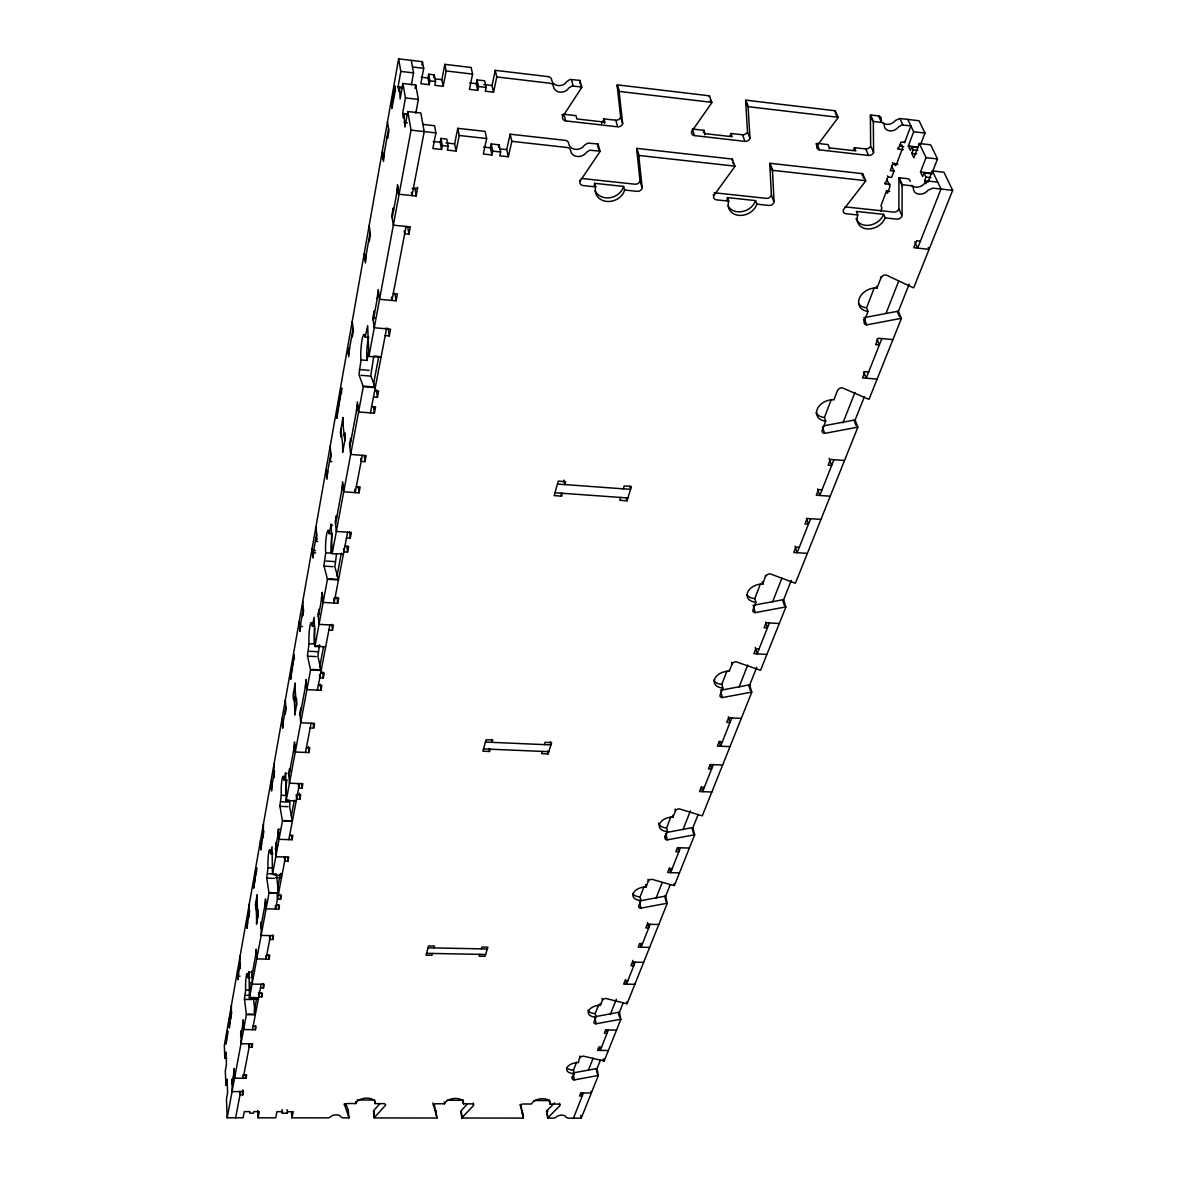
<?xml version="1.0" encoding="UTF-8"?>
<svg xmlns="http://www.w3.org/2000/svg" width="1177" height="1177" viewBox="0 0 1177 1177"><rect width="100%" height="100%" fill="white"/><g stroke="black" fill="none" stroke-linecap="round" stroke-linejoin="round"><path stroke-width="1.5" d="M901.523 214.832L898.89 208.962L898.948 178.801A4.399 3.413 -30.2 0 1 899.169 177.742L907.423 178.669A4.37 3.384 -30.2 0 1 910.189 181.493M899.169 177.742L902.362 184.745A4.414 3.413 -30.1 0 0 902.126 185.804L902.053 216.009A4.325 3.325 -28.9 0 1 896.8 219.143L885.148 217.907A15.124 11.726 -28.3 0 1 866.861 228.868A15.124 11.726 -28.3 0 1 857.827 214.979L856.326 211.433L883.603 214.361L885.148 217.907M253.32 997.331L255.321 1014.809L246.376 1014.692L227.19 1117.782L243.095 1117.797L244.316 1111.603L249.936 1111.603L249.627 1113.162L253.408 1113.162L253.717 1111.618L259.323 1111.618L258.057 1117.812L275.668 1117.826L276.992 1111.647L282.583 1111.662L282.245 1113.207L287.35 1113.221L287.688 1111.677L293.25 1111.677L291.867 1117.841L327.603 1117.885A2.795 1.515 -6 0 0 329.957 1117.267L331.428 1116.061A5.561 3.016 -6.1 0 1 336.96 1114.869A5.561 3.016 -6.1 0 1 340.815 1116.87L342.345 1117.826L348.907 1117.9A2.781 1.501 -6.3 0 0 348.907 1117.473L344.243 1103.894M227.632 1035.083C228.588 1016.295 223.601 1066.053 227.485 1031.655M253.614 884.133L253.658 888.12L256.63 867.817L253.805 887.635M290.66 675.024L290.66 679.291L294.382 654.75L290.66 675.024L290.925 678.57M336.916 413.804L336.887 418.365L341.727 387.969L336.916 413.804L337.313 417.32M391.867 103.547L391.882 108.49L395.384 90.158L395.222 86.053L391.867 103.547L392.427 106.901M380.98 357.087L368.916 356.454L367.68 325.632L365.208 337.181A14.256 2.119 -85.9 0 0 362.045 340.035A14.256 2.119 -85.9 0 0 361.045 359.912L358.97 374.654L363.281 386.674L332.179 553.778L343.301 553.881M319.467 644.834L317.893 656.207L321.159 670.493L310.551 669.963L307.418 655.663L309.065 643.701A12.403 1.677 -87.1 0 1 309.934 626.223A12.403 1.677 -87.1 0 1 312.302 626.032L314.95 626.179M336.475 554.485L334.871 566.784L338.476 579.967L327.427 579.29L323.94 565.622L325.72 552.793A12.962 1.81 -86.7 0 1 326.618 534.549A12.962 1.81 -86.7 0 1 329.236 533.578L332.002 533.755M881.632 120.76A8.445 6.679 -32.3 0 1 881.249 118.745A4.208 3.34 -31.9 0 0 878.557 115.934L870.583 114.993L873.54 121.481A4.252 3.384 -31.9 0 0 873.334 122.54L873.599 152.392A4.178 3.296 -30.5 0 1 868.567 155.482L819.53 149.876A4.178 3.354 -29.7 0 1 816.941 145.904L837.612 118.318A4.237 3.413 -31.2 0 0 838.127 117.303L835.287 110.785L745.806 100.148L748.322 106.68A4.252 3.531 -29.5 0 0 748.16 107.754L749.955 138.224A4.178 3.443 -28 0 1 744.967 141.372L694.489 135.605A4.178 3.502 -26.6 0 1 691.635 131.544L711.364 103.414A4.237 3.56 -28.4 0 0 711.85 102.37L709.481 95.823L617.337 84.862L619.352 91.438A4.267 3.678 -25.4 0 0 619.234 92.527L622.662 123.644A4.193 3.59 -23.7 0 1 617.719 126.836L565.74 120.907A4.193 3.649 -21.3 0 1 562.606 116.758L581.35 88.054A4.252 3.722 -23.3 0 0 581.776 86.995L579.908 80.419L570.139 79.418L566.931 81.448A8.474 7.459 -22.6 0 1 559.31 85.627A8.474 7.459 -22.6 0 1 552.278 81.772L551.263 78.565A4.237 3.737 -21.7 0 0 548.35 76.667L495.267 70.34L496.797 76.946L493.546 92.159L485.292 91.203L486.101 87.407L484.6 80.786L477.038 79.889L478.509 86.524L477.715 90.32L469.432 89.349L472.565 74.092L471.124 67.472L444.832 64.352L446.171 70.958L443.185 86.289L434.843 85.318L435.564 81.507L434.269 74.857L428.663 74.195L429.929 80.845L429.208 84.67L420.836 83.699L423.705 68.31L422.455 61.69L398.62 58.85L224.321 1045.397L224.836 1058.329L226.896 1058.344M229.294 1025.697L231.707 1012.132M237.901 977.263L240.446 962.918M246.993 926.049L249.686 910.88M260.911 847.602L263.839 831.109M271.387 788.605L274.506 771.082M282.524 725.871L285.834 707.215M299.723 629.048L303.357 608.568M312.758 555.618L316.642 533.711M326.72 476.994L330.884 453.498M348.466 354.468L353.1 328.383M365.135 260.617L370.137 232.443M383.143 159.175L388.557 128.676M238.504 973.835L238.004 979.573L237.577 970.334M300.591 624.163L299.914 631.431L299.135 621.927M315.436 550.512L313.685 550.409L312.979 558.001L312.111 548.526M317.687 541.508L315.922 541.391L316.863 536.094L315.98 526.619M331.943 461.678L330.119 461.546L331.134 455.867L330.149 446.421M224.836 1058.329L225.955 1052.047L226.455 1064.391L225.322 1070.658L225.91 1085.371L227.043 1079.118L227.588 1092.874L226.455 1099.112L227.19 1117.782M403.137 87.951L399.518 87.525L398.826 91.379L398.047 86.877L400.813 71.414L398.62 58.85M415.79 113.227L418.365 99.412L415.731 84.95L402.917 83.464L400.121 98.971L399.518 87.525M256.042 907.084L255.703 908.968L255.453 904.201L257.145 894.726L257.072 901.405M293.956 697.225L293.529 699.55L293.161 694.71L295.265 682.984L295.221 690.193M341.462 434.122L340.933 437.094L340.388 432.268L343.066 417.394L343.081 425.191M407.33 114.64L404.108 114.272L403.402 118.141L402.608 113.492L405.432 97.926L402.917 83.464M256.615 917.486L256.542 924.21L258.263 914.764L257.998 909.924L257.645 911.822M294.765 707.804L294.721 715.057L296.854 703.346L296.472 698.432L296.045 700.786M342.639 444.656L342.639 452.512L345.361 437.609L344.802 432.724L344.258 435.711M411.435 192.366L411.979 195.603L424.22 131.603L420.836 112.992L407.801 111.521L404.932 127.131L404.108 114.272M250.142 977.69L247.906 977.646A10.461 1.162 -88.2 0 0 246.361 975.424A10.461 1.162 -88.2 0 0 245.64 990.019L244.463 998.949L246.376 1014.692M247.906 977.646L249.083 971.702L249.406 997.566C248.847 999.508 259.072 999.641 258.41 997.699M273.005 853.678L270.622 853.619A11.123 1.339 -87.8 0 0 268.797 852.133A11.123 1.339 -87.8 0 0 268.032 867.743L266.693 877.704L269.018 893.108L249.421 998.346M270.622 853.619L272.049 846.763L272.461 873.599C271.916 875.585 282.774 875.879 282.083 873.864M287.379 780.189L284.098 780.057A11.52 1.442 -87.6 0 0 282.097 779.086A11.52 1.442 -87.6 0 0 281.303 795.299L279.876 805.877L282.436 820.987L272.49 874.393M284.098 780.057L285.643 772.627L286.188 800.816L296.148 800.787M312.302 626.032L314.112 617.278L314.921 646.526L325.602 646.703M329.236 533.578L331.208 523.986L332.179 553.778M411.347 84.921L413.539 72.915L411.259 60.351M415.098 88.393L415.731 84.95M248.935 1043.558L249.127 1047.192L252.04 1047.221L252.687 1043.852L240.976 1043.749L241.153 1030.64L241.256 1033.068M242.624 1025.682L243.153 1019.826L243.61 1029.566L255.424 1029.698L256.086 1026.27L253.129 1026.226M277.757 836.023L278.36 829.314L279.994 829.373M328.883 630.136L332.473 630.342L333.474 625.149L319.041 624.34L318.114 614.247L319.085 609.024L319.32 611.54M321.424 600.138L322.174 592.311L323.131 602.403L337.696 603.257L338.726 597.931L335.077 597.725M385.217 335.563L389.278 335.916L390.573 329.207L374.257 327.75L372.903 317.864L374.154 311.096L374.492 313.568M231.766 1084.385L234.252 1070.952M240.638 1036.451L243.271 1022.254M251.701 976.733L256.365 951.531M260.72 927.976L265.649 901.376M275.3 849.25L278.537 831.815M288.924 775.672L294.706 744.452M300.12 715.204L306.255 682.042M318.349 616.763L322.41 594.826M335.548 523.897L342.89 484.218M349.804 446.922L357.661 404.447M373.241 320.321L378.508 291.896M392.221 217.863L397.929 186.981M309.065 643.701L314.333 643.981L314.95 640.626M325.72 552.793L331.193 553.146L332.385 546.761M361.045 359.912L366.974 360.412L369.004 349.51M421.822 65.103L422.455 61.69M286.188 800.816L310.551 669.963M314.921 646.526L327.427 579.29M368.916 356.454L411.038 130.132L407.801 111.521M373.727 356.454L370.755 375.64L375.257 387.645L363.281 386.674M429.208 84.67L427.942 78.02L428.663 74.195M254.07 1011.985L256.718 998.111M280.435 873.422L277.698 887.782L277.993 892.254M291.396 815.793L294.353 800.228M323.41 647.482L320.026 665.285L320.438 669.831M337.005 576.039L341.374 553.102M378.759 356.557L373.683 383.216L374.08 386.203M433.783 77.402L434.269 74.857M235.621 1117.782L240.623 1091.638M249.759 1043.822L243.183 1078.25L243.006 1074.63M252.466 1029.669L261.162 984.252M270.46 935.597L265.973 959.093L265.781 955.812M285.481 857.033L275.536 909.056L275.33 905.746M288.821 839.628L299.532 783.588M305.49 752.427L311.081 723.237M317.407 690.134L329.869 624.943M347.612 532.195L334.062 603.036L333.606 598.505M362.31 455.308L355.189 492.575L354.807 489.22M370.431 412.892L386.497 328.839M406.08 226.455L391.941 300.444L391.455 297.148M239.843 1091.211L240.005 1094.816L242.859 1094.831L243.418 1090.446M233.649 1074.204L234.149 1068.554L234.561 1078.206L246.052 1078.264L246.67 1075.013L243.801 1074.998M258.528 992.373L258.763 996.787L261.765 996.831L262.456 993.27L259.44 993.226M260.47 987.841L263.486 987.886L264.178 984.296L252.069 984.104L252.231 970.657L252.364 973.114M255.674 955.238L256.233 949.074L256.763 958.917L269.033 959.152L269.754 955.43L266.679 955.371M269.562 936.436L269.739 939.408L272.829 939.467L273.564 935.671L261.147 935.406L261.294 921.694L261.426 924.166M264.928 905.29L265.502 898.904L266.09 908.821L278.684 909.13L279.449 905.201L276.286 905.128M277.139 894.726L277.419 899.199L280.582 899.287L281.347 895.314L278.184 895.241M284.393 856.665L284.702 861.167L287.924 861.255L288.718 857.121L275.786 856.738L275.904 842.6L276.065 845.086L277.684 845.145M278.36 829.314L279.023 839.319L292.073 839.731L292.896 835.508L289.63 835.405M296.236 794.578L296.575 799.095L299.885 799.212L300.738 794.813L297.413 794.696M298.34 783.529L298.678 788.046L302.018 788.178L302.886 783.72L289.468 783.22L288.748 773.171L289.571 768.684L289.748 771.2M293.853 749.058L294.515 741.951L295.28 752L308.889 752.574L309.786 747.954L306.373 747.807M310.169 727.96L313.612 728.107L314.524 723.384L300.724 722.766L299.929 712.703L300.797 707.936L301.003 710.452M305.358 686.941L306.049 679.541L306.888 689.619L320.909 690.296L321.851 685.397L318.349 685.22M319.497 674.789L319.761 677.82L323.278 677.996L324.234 673.038L320.703 672.861M343.537 548.82L343.846 551.851L347.568 552.087L348.642 546.511L344.92 546.275M346.524 537.845L350.275 538.095L351.364 532.445L336.342 531.46L335.283 521.382L336.342 515.703L336.607 518.204M341.816 490.073L342.625 481.717L343.728 491.765L359 492.839L360.133 486.969L356.307 486.69M360.795 458.339L361.162 461.355L365.017 461.649L366.194 455.602L350.672 454.44L349.51 444.42L350.643 438.33L350.923 440.831M356.499 410.729L357.367 401.96L358.588 411.95L374.374 413.201L375.581 406.904L371.638 406.595M373.447 397.076L377.42 397.399L378.656 391.014L374.669 390.69M377.228 298.781L378.155 289.439L379.553 299.296L396.06 300.812L397.385 293.912L393.25 293.529M404.226 230.81L404.682 233.737L408.919 234.164L410.317 226.881L393.353 225.175L391.838 215.435L393.206 208.094L393.574 210.521M396.546 194.47L397.546 184.568L399.106 194.264L416.275 196.044L417.511 187.32M443.185 86.289L441.861 79.653L444.832 64.352M422.926 124.424L434.548 125.733L435.902 132.898L432.856 148.523L441.552 149.464L442.317 145.58L440.948 138.4L446.774 139.048L448.172 146.228L447.392 150.112L456.058 151.053L459.251 135.487L457.794 128.322L485.101 131.383L486.675 138.533L483.335 154.04L491.927 154.981L492.766 151.127L491.192 143.962L499.033 144.83L500.652 151.995L499.798 155.835L508.361 156.776L511.833 141.343L510.171 134.193L565.269 140.357A4.399 3.781 -20.1 0 1 568.285 142.285L569.315 145.521A8.798 7.562 -20.9 0 0 576.598 149.405A8.798 7.562 -20.9 0 0 584.528 145.139L587.882 143.064L598.019 144.021L600.035 151.142A4.414 3.766 -21.5 0 1 599.579 152.216L579.908 181.39A4.355 3.693 -19.8 0 0 583.13 185.569L595.636 186.908A15.213 12.77 -20.8 0 0 606.685 201.414A15.213 12.77 -20.8 0 0 624.649 190.012L637.037 191.351A4.355 3.634 -22.1 0 0 642.186 188.085L638.89 156.585L637.066 150.656M441.552 149.464L440.183 142.27L440.948 138.4M456.058 151.053L454.631 143.874L457.794 128.322M477.715 90.32L476.258 83.685L477.038 79.889M493.546 92.159L492.03 85.524L495.267 70.34M491.927 154.981L490.353 147.802L491.192 143.962M498.474 147.39L499.033 144.83M508.361 156.776L506.713 149.611L510.171 134.193M432.489 953.444L431.959 955.268L426.03 955.165L428.59 945.94L434.563 946.073L434.033 947.912M491.574 739.391L492.06 742.363L492.707 740.068L486.101 739.774L482.923 751.191L489.485 751.47L490.132 749.19M563.827 480.128L564.813 484.571L565.622 481.673L558.251 481.128L554.22 495.62L561.547 496.135L562.356 493.266M479.745 954.356L479.186 956.18L485.042 956.298L487.896 947.147L482.011 947.029L481.437 948.868M542.332 751.412L541.626 753.663L548.099 753.942L551.63 742.628L545.128 742.349L544.421 744.629M620.647 497.444L619.764 500.299L626.988 500.828L631.446 486.484L624.193 485.954L623.295 488.838M890.253 184.392L885.339 183.847L887.899 176.977L887.414 175.873M892.357 162.603L892.857 163.706L890.268 170.65L893.976 171.062L891.607 177.389L887.899 176.977M903.274 149.7L898.301 149.126L900.935 142.064L904.672 142.505L910.895 125.91L901.788 124.997L898.507 126.939A8.474 6.694 -32.1 0 1 889.621 130.868A8.474 6.694 -32.1 0 1 884.251 125.248A4.222 3.354 -31.7 0 0 881.544 122.437L873.54 121.481M889.783 191.454L886.472 191.086L880.97 205.754L881.941 207.961L880.676 211.33M918.163 147.566L911.704 146.816L910.365 150.376L908.306 145.977L913.676 131.721L907.805 119.407M919.296 143.491L926.034 157.63L920.502 171.974L931.934 173.269L937.51 158.954L930.683 144.83L919.296 143.491L913.852 157.792L911.763 153.363L913.117 149.803L911.704 146.816M920.767 144.124L924.99 133.045L919.046 120.745L899.875 118.465L895.462 120.437A8.445 6.679 -32.3 0 1 882.75 122.526M573.155 1072.909L596.253 1068.642A2.751 1.515 -10.2 0 1 597.048 1068.584L598.328 1075.557A2.766 1.501 -10.2 0 0 597.533 1075.616L574.361 1079.883A2.766 1.515 -9.9 0 1 572.302 1078.309L574.111 1073.615L573.508 1070.114L576.553 1062.198M594.768 1016.751L618.646 1012.323A2.84 1.604 -10.8 0 1 619.455 1012.264L620.838 1019.311A2.854 1.604 -10.8 0 0 620.014 1019.37L596.077 1023.799A2.854 1.618 -10.4 0 1 593.973 1022.107L595.915 1017.09L595.253 1013.544L598.505 1005.099M639.332 900.964L664.784 896.227A3.031 1.824 -12.1 0 1 665.652 896.168L667.256 903.347A3.045 1.824 -12.1 0 0 666.403 903.392L640.862 908.144A3.045 1.839 -11.7 0 1 638.684 906.172L640.876 900.464L640.111 896.859L643.996 886.767M667.403 832.301L692.032 827.711A3.148 1.957 -13.1 0 1 692.915 827.652L694.665 834.876A3.163 1.957 -13.1 0 0 693.768 834.934L667.3 839.863A3.163 1.971 -12.6 0 1 665.079 837.715L667.433 831.58L666.594 827.961L670.934 816.706M720.427 690.281L748.763 684.985A3.399 2.251 -15.6 0 1 749.72 684.926L751.779 692.208A3.399 2.251 -15.5 0 0 750.823 692.267L722.384 697.578A3.413 2.266 -14.9 0 1 720.074 695.077L722.81 688.001L721.81 684.337L726.945 670.993M753.118 605.331L782.617 599.799A3.546 2.428 -17.4 0 1 783.602 599.755L785.868 607.038A3.56 2.428 -17.3 0 0 784.882 607.097L755.281 612.643A3.56 2.442 -16.7 0 1 752.927 609.907L755.884 602.241L754.795 598.578L760.489 583.763M823.871 425.794L854.046 420.101A3.884 2.81 -22.2 0 1 855.105 420.057L857.827 427.28A3.899 2.825 -22.1 0 0 856.768 427.325L824.68 433.386A3.884 2.84 -21.4 0 1 822.252 430.105L825.724 421.116L824.415 417.482L831.33 399.489M863.815 317.702L897.271 311.361A4.105 3.06 -25.8 0 1 898.375 311.331L901.391 318.467A4.119 3.06 -25.7 0 0 900.273 318.511L866.699 324.867A4.105 3.09 -25 0 1 864.227 321.247L868.038 311.39L866.581 307.8L874.246 287.835M579.923 1055.99L578.378 1062.537A9.74 5.355 -9.9 0 0 566.843 1068.01A9.74 5.355 -9.9 0 0 574.111 1073.615M595.915 1017.09A10.063 5.723 -10.4 0 1 588.485 1011.043A10.063 5.723 -10.4 0 1 600.476 1005.261L602.447 1000.141L602.109 998.376M640.876 900.464A10.755 6.503 -11.8 0 1 633.182 893.461A10.755 6.503 -11.8 0 1 646.07 887.017L648.306 881.19L647.924 879.381M667.433 831.58A11.152 6.988 -12.7 0 1 659.591 823.988A11.152 6.988 -12.7 0 1 673.023 817.118L675.436 810.865L675.01 809.04M722.81 688.001A12.02 8.033 -15.2 0 1 714.66 679.07A12.02 8.033 -15.2 0 1 729.24 671.302L732.035 664.063L731.52 662.239M755.884 602.241A12.564 8.68 -17 0 1 747.586 592.458A12.564 8.68 -17 0 1 762.858 584.13L765.609 575.362M868.038 311.39A14.521 10.976 -25.7 0 1 859.328 298.458A14.521 10.976 -25.7 0 1 877.012 288.085L880.926 277.963A4.193 3.178 -26.6 0 1 886.031 274.947L912.675 287.482A4.208 3.163 -27.1 0 0 913.705 287.732L952.679 190.336L943.925 172.21L932.361 170.9L928.006 182.082M932.213 173.858L924.019 172.945L922.636 176.506L920.502 171.974M926.034 183.744L924.607 180.699L925.99 177.124L924.019 172.945M588.574 1069.819L593.134 1058.226M610.289 1014.574L616.321 999.273M656.075 898.169L662.077 882.897M682.998 829.682L690.399 810.894M738.994 687.28L747.719 665.093M772.509 602.05L781.925 578.113M842.967 422.896L854.958 392.412M886.104 313.2L898.639 281.303M573.464 1118.135L583.424 1092.977M608.318 1030.037L600.255 1050.414L599.682 1047.295M635.168 962.183L626.458 984.178L625.517 979.441M650.145 924.298L641.082 947.22L640.42 944.042M680.424 847.778L670.596 872.613L669.492 867.832M713.306 764.653L702.625 791.665L701.404 786.839M731.785 717.941L720.589 746.218L719.324 741.378M769.375 622.927L757.135 653.868L755.251 647.394M810.6 518.704L797.153 552.69L795.049 546.231M833.949 459.677L819.795 495.458L817.574 489.014M881.867 338.579L866.198 378.17L863.697 371.77M596.533 1069.878L600.491 1059.947M618.499 1014.692L623.221 1002.789M665.446 896.697L670.154 884.839M692.664 828.284L698.093 814.631M749.263 686.073L756.723 667.315M783.132 600.947L791.282 580.452M854.973 420.395L864.389 396.723M897.874 312.596L909.218 284.113M554.617 1102.908L546.849 1110.75A2.707 1.457 -9.4 0 0 546.569 1111.176L547.688 1118.121L553.205 1118.121A2.707 1.442 -9.4 0 0 556.059 1117.135A5.399 2.884 -9.5 0 1 561.753 1115.149A5.399 2.884 -9.5 0 1 565.902 1117.135L567.976 1118.135L581.261 1118.15L598.328 1075.557M580.232 1057.755A2.795 1.545 -10 0 1 583.557 1056.166L603.433 1060.845A2.795 1.545 -10.4 0 0 604.184 1060.918L620.838 1019.311M602.447 1000.141A2.898 1.648 -10.6 0 1 605.89 998.479L626.326 1003.598A2.898 1.648 -11 0 0 627.091 1003.687L667.256 903.347M648.306 881.19A3.09 1.883 -12 0 1 652.029 879.322L673.568 885.457A3.09 1.868 -12.4 0 0 674.377 885.56L694.665 834.876M751.779 692.208L702.316 815.764A3.222 2.016 -13.4 0 1 701.492 815.646L679.306 808.879A3.207 2.016 -13 0 0 675.436 810.865M785.868 607.038L760.607 670.169A3.472 2.31 -16.1 0 1 759.724 670.022L736.243 661.827A3.457 2.325 -15.5 0 0 732.035 664.063M857.827 427.28L795.446 583.145A3.634 2.501 -18 0 1 794.519 582.968L770.288 573.876A3.619 2.516 -17.5 0 0 765.889 576.289M901.391 318.467L869.067 399.224A3.972 2.913 -23.2 0 1 868.082 399.018L842.32 387.836A3.972 2.928 -22.7 0 0 837.48 390.617L833.919 399.842A13.756 10.107 -21.9 0 0 817.147 409.419A13.756 10.107 -21.9 0 0 825.724 421.116M900.67 145.86C902.112 142.77 903.259 147.846 902.2 149.126L896.58 164.133A3.119 1.148 -80.9 0 1 895.211 165.516A3.119 1.148 -80.9 0 1 894.608 163.162M857.827 214.979L846.072 213.714A4.325 3.384 -28 0 1 843.438 209.712L865.154 181.699A4.399 3.457 -29.3 0 0 865.713 180.669L862.653 173.652L769.993 163.279L772.701 170.341A4.414 3.575 -27.6 0 0 772.524 171.415L774.083 202.253A4.34 3.472 -26.3 0 1 768.875 205.46L756.87 204.165A15.154 12.241 -25.4 0 1 738.729 215.347A15.154 12.241 -25.4 0 1 728.71 201.164L716.587 199.855A4.34 3.531 -24.8 0 1 713.674 195.765L734.404 167.193A4.399 3.605 -26.4 0 0 734.919 166.134L732.359 159.072L636.831 148.376A4.414 3.722 -23.7 0 0 636.713 149.479L640.023 180.934L641.833 186.893M379.891 1103.658L373.815 1110.426A2.766 1.501 -6.7 0 0 373.58 1110.867L374.257 1117.929L436.961 1118.003A2.737 1.486 -7.6 0 0 436.991 1117.562L432.915 1102.937M374.257 1117.929A2.781 1.501 -6.7 0 1 374.492 1117.503L385.6 1105.174A2.781 1.515 -6.8 0 0 383.29 1103.629L375.051 1103.599A9.784 5.341 -6.6 0 0 366.886 1098.141A9.784 5.341 -6.6 0 0 355.792 1103.555L347.509 1103.526A2.795 1.53 -6.3 0 0 344.346 1105.071M466.916 1104.512L461.163 1110.588A2.737 1.486 -8.1 0 0 460.913 1111.029L461.811 1118.018L523.309 1118.091A2.707 1.457 -8.9 0 0 523.353 1117.664L520.146 1104.35M461.811 1118.018A2.737 1.471 -8.1 0 1 462.061 1117.591L473.64 1105.394A2.751 1.486 -8.2 0 0 471.462 1103.864L463.385 1103.835A9.666 5.252 -7.9 0 0 455.676 1098.421A9.666 5.252 -7.9 0 0 444.494 1103.791L436.387 1103.761A2.766 1.501 -7.7 0 0 433.195 1105.291M547.688 1118.121A2.722 1.457 -9.4 0 1 547.952 1117.694L559.972 1105.615A2.722 1.471 -9.5 0 0 557.927 1104.085L550.012 1104.07A9.563 5.149 -9.3 0 0 542.729 1098.715A9.563 5.149 -9.3 0 0 531.489 1104.011L523.515 1103.997A2.737 1.471 -9 0 0 520.322 1105.512M581.776 86.995L571.963 86.009L568.756 88.04A8.504 7.474 -22.4 0 1 561.105 92.233A8.504 7.474 -22.4 0 1 554.043 88.363L553.028 85.171A4.252 3.737 -21.5 0 0 550.1 83.258L496.797 76.946M546.569 1111.176L547.952 1111.191M243.462 1091.653L232.06 1091.609L232.252 1078.779L232.355 1081.177M357.087 1099.995L374.713 1100.054L375.051 1103.599M447.216 1100.274L462.929 1100.318A9.651 5.252 -7.9 0 0 463.047 1099.833M534.034 1100.539L549.438 1100.583A9.548 5.164 -9.3 0 0 549.585 1100.112M608.362 1050.487L597.563 1050.384L598.828 1047.162L601.535 1047.192M240.52 1034.039L241.991 1034.053M230.677 1018.855L229.015 1018.841L229.397 1027.992L229.868 1022.46M242.521 1023.254L243.977 1023.284M616.513 1030.125L605.596 1030.007L604.287 1033.288L607.023 1033.318L606.346 1029.801M247.817 1014.088L255.262 1014.177M245.64 990.019L250.068 990.092A10.461 1.177 -88.2 0 1 250.098 982.339M246.155 995.286L250.569 995.359M249.406 997.566L256.91 997.669M244.478 999.42L251.849 999.523M248.891 972.29L250.377 972.32M627.841 980.691L625.046 980.647L623.663 984.119L634.844 984.31M238.607 976.16L240.049 976.174M643.642 962.345L632.329 962.124L630.931 965.684L633.756 965.728L632.667 960.403M428.075 947.794L487.322 948.986M426.545 953.326L485.615 954.473M642.524 943.586L639.655 943.527L638.228 947.161L649.63 947.397M658.782 924.504L647.262 924.239L645.805 927.947L648.689 928.006L647.527 922.636M270.548 892.504L278.537 893.343L269.018 893.108M268.032 867.743L272.755 867.89M268.503 873.79L276.36 874.011L278.478 892.71M275.668 877.468L281.126 877.615M266.723 878.189L274.565 878.395M672.155 868.685L669.183 868.597L667.639 872.54L679.453 872.878M277.581 833.537L279.214 833.581M689.384 848.073L677.422 847.69L675.848 851.707L678.835 851.795L677.82 847.469M284.025 820.413L292.323 821.325L282.436 820.987M279.891 806.363L288.027 806.657M281.303 795.299L286.202 795.475A11.52 1.471 -87.6 0 1 286.629 781.719M286.158 800.007L289.483 800.125M281.744 801.817L289.88 802.111L289.66 806.716L292.249 820.693M285.305 773.466L286.953 773.524M711.82 792.018L699.55 791.547L701.227 787.266L704.302 787.398M722.619 765.035L710.202 764.52L708.48 768.89L711.57 769.022L710.452 764.667M485.468 742.069L550.924 744.909L550.306 741.628M483.556 748.91L548.806 751.691M722.369 741.745L719.221 741.613L717.455 746.086L729.99 746.63M741.304 718.397L728.607 717.793L726.798 722.369L729.975 722.516L728.401 716.69M312.243 669.433L321.071 669.875M307.447 656.163L316.186 656.619M314.877 645.702L320.232 645.982M309.448 651.278L318.173 651.749M759.062 648.983L755.796 648.792L753.868 653.691L766.918 654.412M300.782 626.547L302.489 626.635M318.114 614.247L319.923 614.35M779.277 623.516L766.065 622.736L764.079 627.753L767.389 627.944L765.638 622.103M321.189 597.622L323.013 597.725M329.177 578.79L338.387 579.349M323.969 566.122L333.062 566.681M313.906 552.778L315.657 552.896M326.044 561.046L335.136 561.62M317.466 539.125L315.701 539.007L315.922 541.391M807.348 553.381L793.754 552.469L795.873 547.099L799.286 547.32M330.766 525.236L332.62 525.354M555.014 492.736L627.871 497.974M820.943 519.44L807.142 518.454L804.98 523.971L808.422 524.206L806.48 518.395M830.226 496.238L816.308 495.208L818.545 489.544L822.032 489.809M557.442 484.041L630.548 489.367L629.724 486.101M844.527 460.501L830.418 459.413L828.137 465.209L831.653 465.489L829.079 458.221M363.178 386.085L373.138 386.909M359.294 369.519L369.122 370.343M360.986 375.316L370.814 376.14M374.227 356.057L377.596 356.351M385.512 328.251L388.219 328.486L389.278 335.916M868.67 371.917L865.021 371.594L862.55 377.846L877.115 379.126M365.208 337.181L368.21 337.446M372.903 317.864L374.948 318.04M892.931 339.594L878.16 338.226L875.629 344.655L879.322 344.993L876.997 339.256M404.917 226.558L407.728 226.852L408.919 234.164M413.421 188.085L417.717 188.526M920.385 241.182L916.559 240.77L913.823 247.729L929.08 249.318L928.27 247.538M412.185 188.482L415.025 188.776L416.275 196.044M594.267 185.716A15.183 12.756 -20.9 0 1 594.635 183.318L623.604 186.437L624.649 190.012M726.974 199.943A15.124 12.241 -25.5 0 1 727.46 197.589L755.56 200.605L756.87 204.165M581.203 178.404L634.889 184.201A4.325 3.619 -22.2 0 0 640.023 180.934M714.145 192.734L766.227 198.354A4.311 3.472 -26.4 0 0 771.406 195.161L769.817 164.368A4.399 3.56 -27.8 0 1 769.993 163.279M844.924 206.843L893.681 212.095A4.311 3.325 -29 0 0 898.89 208.962M433.254 141.52L440.183 142.27M446.009 142.917L454.631 143.874M483.497 147.051L490.353 147.802M499.887 148.861L506.713 149.611M442.317 145.58L448.172 146.228M492.766 151.127L500.652 151.995M925.99 177.124L930.919 177.668M937.672 182.052L928.285 181.17L924.872 183.141A8.754 6.753 -30.5 0 1 911.689 185.319M404.123 122.437L407.36 122.791M924.607 180.699L929.521 181.243M411.038 130.132L435.902 132.898M459.251 135.487L486.675 138.533M511.833 141.343L567.167 147.493A4.414 3.796 -19.9 0 1 570.198 149.42L571.228 152.657A8.842 7.577 -20.7 0 0 578.525 156.541A8.842 7.577 -20.7 0 0 586.499 152.26L589.854 150.185L600.035 151.142M636.831 148.376L639.008 155.467L734.919 166.134M772.701 170.341L865.713 180.669M902.362 184.745L910.645 185.672A4.384 3.384 -30 0 1 913.411 188.511A8.783 6.768 -30.3 0 0 918.913 194.161A8.783 6.768 -30.3 0 0 928.167 190.144L932.787 188.129L952.679 190.336M892.857 163.706L897.801 164.265M402.608 113.492L407.419 114.037M398.047 86.877L403.476 87.51M908.306 145.977L917.957 147.096M903.701 146.654L900.508 146.286L899.758 144.653M913.117 149.803L917.972 150.362M911.763 153.363L916.618 153.907M601.653 123.438A14.58 12.594 -22.5 0 0 603.83 118.848L615.733 120.216A4.164 3.575 -23.9 0 0 620.647 117.023L617.219 85.95A4.252 3.678 -25.6 0 1 617.337 84.862M692.208 128.999L703.875 130.338L705.023 133.634A14.565 12.108 -27.2 0 0 704.743 134.766M730.02 135.708A14.536 12.094 -27.3 0 0 730.946 133.457L742.51 134.781A4.164 3.428 -28.2 0 0 747.469 131.647L745.644 101.222A4.237 3.516 -29.8 0 1 745.806 100.148M816.794 143.314L828.122 144.624L829.505 147.89A14.565 11.608 -30.1 0 0 829.182 149.008M853.428 149.847A14.536 11.593 -30.2 0 0 854.443 147.64L865.669 148.935A4.164 3.296 -30.7 0 0 870.671 145.86L870.377 116.037A4.237 3.369 -32.1 0 1 870.583 114.993M405.432 97.926L418.365 99.412M926.034 157.63L937.51 158.954M604.448 123.305A14.61 12.609 -22.4 0 0 604.801 122.158L576.862 118.951L575.95 115.64L563.945 114.272A4.178 3.634 -21.4 0 1 563.239 114.125M705.023 133.634L732.153 136.738L730.946 133.457M829.505 147.89L855.87 150.906L854.443 147.64M400.813 71.414L413.539 72.915M913.676 131.721L924.99 133.045M421.263 77.241L427.942 78.02M435.21 78.874L441.861 79.653M469.667 82.905L476.258 83.685M483.806 84.567L492.03 85.524M429.929 80.845L435.564 81.507M478.509 86.524L486.101 87.407M412.465 66.986L423.705 68.31M446.171 70.958L472.565 74.092M619.352 91.438L711.85 102.37M748.322 106.68L838.127 117.303M932.361 170.9L941.011 189.041L917.648 248.126L914.823 241.844M900.39 119.554L902.95 124.968M904.171 141.417L904.672 142.505M897.786 148.037L898.301 149.126M878.557 115.934L881.043 121.349M870.377 116.037L872.834 121.452M899.478 179.963L902.126 185.804M891.489 165.589L893.976 171.062M886.737 179.139L890.018 186.452L887.458 193.293L886.472 191.086M871.157 146.948L873.599 152.392M884.839 182.744L885.339 183.847M865.669 148.935L868.082 154.378M835.243 112.889L835.714 113.963M836.185 115.052L836.67 116.14M862.609 175.844L862.108 174.682A4.384 3.443 -29.5 0 0 862.653 173.652M863.124 177.021L863.624 178.183M897.271 311.361L899.522 316.716M880.543 277.066L880.926 277.963M876.277 286.291L877.012 288.085M817.25 144.403L819.53 149.876M816.029 143.712L816.485 144.8M864.536 319.482L866.699 324.867M863.506 319.453L863.874 320.35M745.644 101.222L747.733 106.666M770.273 165.53L772.524 171.415M747.881 132.736L749.955 138.224M771.406 195.161L773.627 201.076M854.046 420.101L856.076 425.515M742.51 134.781L744.555 140.269M346.038 1104.203L348.304 1110.382L348.907 1117.9M710.187 100.133L710.982 102.311M732.697 162.47L733.124 163.647M822.414 427.03L824.68 433.386M727.46 197.589L728.71 201.164M692.591 130.103L694.489 135.605M713.262 194.573L713.674 195.765M782.617 599.799L784.309 605.258M434.269 1104.423L436.961 1118.003M617.219 85.95L618.896 91.423M762.122 581.688L762.858 584.13M620.985 118.127L622.662 123.644M615.733 120.216L617.381 125.733M753.383 606.243L755.281 612.643M603.83 118.848L604.801 122.158M579.79 82.567L580.099 83.655M580.717 85.847L581.35 88.054M598.902 149.832L597.563 145.095A4.399 3.766 -21.7 0 0 598.019 144.021M748.763 684.985L750.308 690.443M571.669 80.492L573.199 85.98M594.635 183.318L595.636 186.908M728.99 670.39L729.24 671.302M720.913 692.105L722.384 697.578M564.239 115.375L565.74 120.907M562.003 114.537L562.312 115.655M579.599 180.184L579.908 181.39M626.252 497.871L626.988 500.828M520.793 1104.644L523.191 1116.502M692.032 827.711L693.341 833.125M672.597 815.308L673.023 817.118M665.844 833.522L667.3 839.863M664.652 835.905L664.873 836.818M673.965 883.765L674.377 885.56M664.784 896.227L665.991 901.597M560.899 493.178L561.547 496.135M645.54 884.604L646.07 887.017M639.714 902.744L640.862 908.144M626.738 1001.921L627.091 1003.687M618.646 1012.323L619.676 1017.605M600.138 1003.481L600.476 1005.261M547.555 750.985L548.099 753.942M603.86 1059.168L604.184 1060.918M603.11 1059.094L603.433 1060.845M594.929 1017.619L596.077 1023.799M596.253 1068.642L597.21 1073.865M591.016 1091.27L591.325 1093.006L580.776 1092.962L579.57 1096.022L582.203 1096.037L581.6 1092.565M573.302 1073.777L574.361 1079.883M580.761 1115.207L581.261 1118.15M571.993 1076.558L572.154 1077.441M394.663 87.775L395.222 91.115M559.59 1103.29L559.781 1104.453M549.438 1100.583L550.012 1104.07M488.999 748.498L489.485 751.47M547.025 1111.912L547.952 1117.694M387.468 121.937L388.91 130.927L387.601 138.327L387.248 136.061M384.423 151.921L383.496 161.455L382.084 152.407M523.309 1118.091L522.264 1111.132A2.707 1.457 -8.9 0 0 522.308 1110.705M394.942 293.426L396.06 300.812M369.166 225.572L370.461 234.753L369.24 241.565L368.916 239.269M366.327 253.908L365.444 262.927L364.193 253.717M473.331 1103.055L473.478 1104.217M376.419 389.911L377.42 397.399M373.595 407.213L374.374 413.201M462.929 1100.318L463.385 1103.835M461.31 1111.75L462.061 1117.591M352.232 321.409L353.394 330.722L352.261 337.034L351.982 334.695M444.288 1102.025L444.494 1103.791M364.281 455.617L365.017 461.649M349.569 348.26L348.745 356.808L347.627 347.465M358.294 486.807L359 492.839M341.301 389.057L341.698 392.574M342.522 420.366L344.817 440.581M340.918 429.296L343.184 449.526M349.598 532.048L350.275 538.095M346.921 546.04L347.568 552.087M329.884 459.177L330.119 461.546M327.706 471.403L326.956 479.363L325.985 469.917M337.093 597.195L337.696 603.257M331.885 624.281L332.473 630.342M373.918 1111.603L374.492 1117.503M322.733 671.949L323.278 677.996M320.365 684.249L320.909 690.296M355.631 1101.775L355.792 1103.555M313.229 723.575L313.612 728.107M302.754 601.462L303.563 610.951L302.68 615.895L302.474 613.511M308.403 746.527L308.889 752.574M294.118 655.486L294.397 659.046M294.839 685.323L296.427 705.685M301.665 783.661L302.018 788.178M293.573 692.356L295.147 712.703M299.429 793.195L299.885 799.212M285.32 700.109L286.011 709.584L285.217 714.101L285.04 711.717M291.749 835.229L292.073 839.731M283.319 721.427L282.701 728.239L282.024 718.779M287.615 856.768L287.924 861.255M274.035 763.991L273.903 777.673L273.755 775.305M280.288 894.814L280.582 899.287M272.137 784.426L271.549 790.973L270.931 781.528M278.405 904.657L278.684 909.13M291.528 1112.5L291.867 1117.841M287.129 1109.646L287.35 1113.221M272.564 935.024L272.829 939.467M282.024 1109.631L282.245 1113.207M263.427 824.062L263.28 837.45L263.133 835.096M268.768 954.709L269.033 959.152M261.618 843.674L261.059 849.956L260.5 840.569M263.236 983.486L263.486 987.886M256.424 868.317L256.615 871.833M256.807 896.609L257.925 916.648M261.559 993.153L261.765 996.831M255.792 902.303L256.88 922.312M249.318 903.892L249.156 916.868L249.038 914.544M255.232 1026.05L255.424 1029.698M257.689 1110.647L258.057 1117.812M247.626 922.43L247.111 928.373L246.64 919.075M251.863 1043.572L252.04 1047.221M240.108 955.974L239.931 968.7L239.828 966.376M245.875 1074.645L246.052 1078.264M242.639 1090.02L242.859 1094.831M231.413 1005.246L231.222 1017.708L231.119 1015.413M226.308 1038.291L226.455 1041.719M366.974 360.412A14.242 2.163 -85.8 0 1 368.798 337.019M314.333 643.981A12.403 1.707 -87.1 0 1 314.906 628.297M331.193 553.146A12.962 1.854 -86.7 0 1 332.429 533.343M579.908 80.419A4.237 3.708 -23.5 0 1 579.731 80.948M709.481 95.823A4.222 3.56 -28.6 0 1 709.157 96.617M835.287 110.785A4.222 3.413 -31.4 0 1 835.067 111.315M703.419 132.663A14.536 12.094 -27.3 0 1 703.875 130.338M348.304 1110.382A2.766 1.501 -6.3 0 1 348.304 1110.823M436.152 1110.544A2.737 1.486 -7.6 0 1 436.123 1110.985M595.253 1013.544A10.049 5.723 -10.4 0 1 587.882 1010.249M573.508 1070.114A9.725 5.355 -9.9 0 1 566.608 1067.568M623.604 186.437A15.183 12.756 -20.9 0 1 609.951 197.721A15.183 12.756 -20.9 0 1 595.15 190.689M638.89 156.585A4.428 3.737 -23.5 0 1 639.008 155.467M732.359 159.072A4.384 3.605 -26.6 0 1 731.859 160.116M755.56 200.605A15.124 12.241 -25.5 0 1 742.393 211.536A15.124 12.241 -25.5 0 1 728.092 205.946M883.603 214.361A15.095 11.726 -28.4 0 1 869.435 225.219A15.095 11.726 -28.4 0 1 856.062 218.495M866.581 307.8A14.492 10.961 -25.8 0 1 858.592 303.519M824.415 417.482A13.727 10.093 -22 0 1 816.117 412.759M754.795 598.578A12.535 8.68 -17 0 1 746.954 594.694M721.81 684.337A12.005 8.033 -15.2 0 1 713.792 680.1M666.594 827.961A11.137 6.988 -12.7 0 1 658.487 823.061M640.111 896.859A10.725 6.503 -11.8 0 1 632.682 893.608"/></g></svg>
